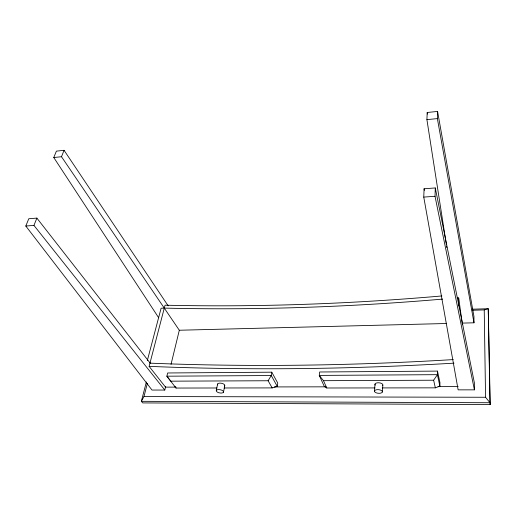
<?xml version="1.0" encoding="UTF-8"?>
<svg xmlns="http://www.w3.org/2000/svg" width="516" height="516" viewBox="0 0 516 516"><rect width="100%" height="100%" fill="white"/><g stroke="black" fill="none" stroke-linecap="round" stroke-linejoin="round"><path stroke-width="0.77" d="M462.413 324.693L458.685 297.938L457.079 297.996M458.627 305.898L458.685 297.938M382.272 387.916L435.349 387.845L439.877 386.168L439.955 382.653L437.491 371.094L319.675 371.991L319.269 375.409L324.28 386.4L326.783 387.993L375.035 387.929M437.491 371.094L437.407 374.668L439.877 386.168M474.41 389.851L435.027 196.293L435.278 187.947L424.094 188.766L423.759 197.086L458.137 389.857L474.41 389.851L474.365 382.782L435.278 187.947M462.439 323.1L473.991 322.803L437.362 118.603L437.581 111.437L427.203 112.488L426.913 119.635L446.34 244.474M382.382 391.96A3.986 1.812 5.4 0 0 376.815 389.69A3.986 1.812 5.4 0 0 376.1 392.773A3.986 1.812 5.4 0 0 382.382 391.96L382.846 385.097M374.474 391.005L374.984 384.156M271.777 372.178L271.248 375.532L268.107 380.75L170.764 381.169L166.862 376.196L167.648 372.978L271.777 372.178L277.737 383.02L277.234 386.336L272.164 387.909L224.105 387.98M223.493 392.199A3.715 1.619 10.8 0 0 218.732 389.586A3.715 1.619 10.8 0 0 217.481 392.186A3.715 1.619 10.8 0 0 223.493 392.199L224.75 385.749M216.301 390.457L217.604 384.014M150.446 363.457L36.875 218.107L28.78 218.739L25.8 226.027L151.994 390.051L164.791 390.044L165.636 386.561M171.022 364.373L179.31 330.24L61.494 156.722L64.068 150.311L56.386 151.136L53.774 157.528L158.676 317.753M472.159 309.207L488.239 308.716L490.2 404.563L142.745 402.919L141.358 401.319L143.97 396.546L147.382 383.311M175.982 387.11L165.501 387.129L149.118 366.354L149.956 363.148C251.028 367.224 352.286 365.683 453.248 359.594M150.014 362.909L165.043 305.195C257.407 307.304 349.867 303.956 441.896 295.952M146.37 381.982L141.358 401.319L489.994 402.738L490.2 404.563M147.312 360.639L161.102 308.213L164.281 308.104C257.142 310.31 350.1 307.033 442.631 299.099M164.791 390.044L33.946 225.415L36.875 218.107M435.349 387.845L433.633 380.221L437.407 374.668L319.269 375.409L323.474 380.685L326.783 387.993M484.227 309.91L488.239 308.716L489.994 402.738L485.556 397.262L484.227 309.91L472.153 310.264M53.774 157.528L61.494 156.722M426.913 119.635L437.362 118.603M25.8 226.027L33.946 225.415M423.759 197.086L435.027 196.293M454.009 363.154C352.512 369.121 250.718 370.559 149.118 366.354M179.31 330.24L446.514 323.5M323.474 380.685L433.633 380.221M275.634 386.336L277.234 386.336L271.248 375.532L166.862 376.196L176.046 388.051L216.901 387.987M274.338 386.929L325.938 386.832M438 386.632L458.156 386.594M143.97 396.546L485.556 397.262M174.808 386.548L176.046 388.051M64.068 150.311L168.177 305.859M268.107 380.75L272.164 387.909M437.581 111.437L473.952 316.476L473.991 322.803M424.094 188.766L424.371 190.346M446.585 246.061L446.83 247.654M427.203 112.488L427.448 114.081M217.733 384.891A3.696 1.638 10.8 0 1 221.416 383.253A3.696 1.638 10.8 0 1 224.441 386.11M375.319 385.117A3.967 1.832 5.3 0 1 378.796 382.769A3.967 1.832 5.3 0 1 382.608 385.549"/></g></svg>
